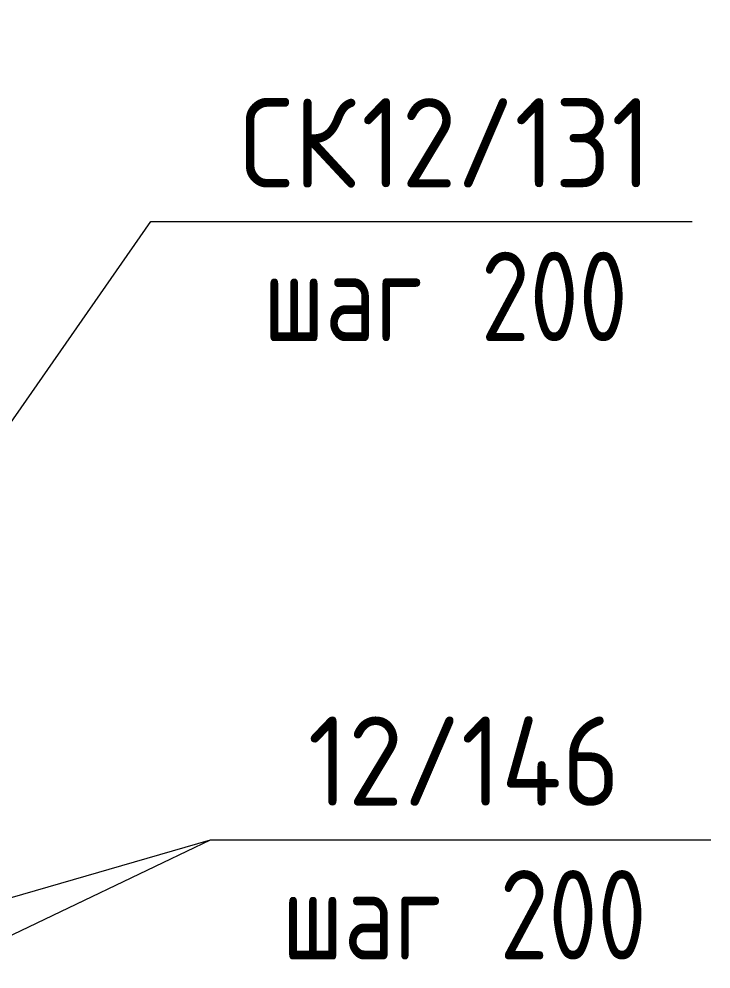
# Model space of a CAD drawing. Header units: millimetres. Extents: x -42469 to 17648, y -5898 to 81170.
# Drawn here: x 3422 to 3906, y -303 to 362 of the extents above; entities that cross this region are included whole.
import ezdxf

# ---------------------------------------------------------------- set-up
doc = ezdxf.new("R2010")
doc.units = ezdxf.units.MM
for name, color, linetype, lineweight in [('AA_Dim', 7, 'Continuous', 9), ('AA_Dim-25', 7, 'Continuous', 9), ('AA_Vinoska', 7, 'Continuous', 9)]:
    doc.layers.add(name, color=color, linetype=linetype, lineweight=lineweight)
doc.styles.add('ISOCPEUR_10', font='isocpeur.ttf', dxfattribs={"width": 0.9, "height": 62.5})
doc.styles.add('ISOCPEUR_11', font='isocpeur.ttf', dxfattribs={"width": 0.8, "height": 62.5})
doc.dimstyles.new('00_Точн_3_знака__прозр__3', dxfattribs={"dimscale": 304.8, "dimtxt": 62.248823, "dimasz": 0.139436, "dimexe": 0.123031, "dimexo": 0.082021, "dimgap": 0.008202, "dimtad": 1, "dimdec": 3, "dimrnd": 0.001, "dimdsep": 46, "dimtxsty": 'ISOCPEUR_10', "dimblk1": 'OBLIQUE', "dimblk2": 'OBLIQUE', "dimsah": 1, "dimcen": 0.09, "dimdle": 0.123031, "dimazin": 0, "dimtfac": 1, "dimtdec": 4, "dimtix": 1, "dimtmove": 1, "dimatfit": 3, "dimfxl": 1, "dimtvp": 1, "dimtolj": 1, "dimtzin": 0, "dimlwd": 18, "dimlwe": 18, "dimarcsym": 2})

# ---------------------------------------------------------------- blocks, each defined once
blk = doc.blocks.new('DIMBLOCK71-1-1 Армирование')
at = {"layer": 'AA_Dim-25', "lineweight": 18}
for p, q in [((3380.9, 331), (3380.9, 517.65)), ((3410.9, 376.2), (3410.9, 517.65)), ((3380.9, 480.15), (3448.4, 480.15)), ((3380.9, 480.15), (3380.9, 331)), ((3423.67, 480.15), (3395.9, 480.15)), ((3410.9, 480.15), (3410.9, 376.2)), ((3631.82, 480.15), (3423.67, 480.15))]:
    blk.add_line(p, q, dxfattribs=at)
at = {"layer": 'AA_Dim-25', "lineweight": 30}
for p, q in [((3380.9, 480.15), (3402.15, 501.4)), ((3410.9, 480.15), (3432.15, 501.4)), ((3380.9, 480.15), (3359.65, 458.9)), ((3410.9, 480.15), (3389.65, 458.9))]:
    blk.add_line(p, q, dxfattribs=at)
at = {"layer": 'AA_Dim-25', "color": 0, "lineweight": 18, "insert": (3448.67, 564.31), "char_height": 62.5, "width": 219.7862, "attachment_point": 1, "line_spacing_factor": 1.149209, "style": 'ISOCPEUR_10'}
blk.add_mtext('з.с.30', dxfattribs=at)
blk = doc.blocks.new('_Oblique')
at = {"color": 0, "linetype": 'ByBlock', "lineweight": -2}
blk.add_line((-0.5, -0.5), (0.5, 0.5), dxfattribs=at)
blk = doc.blocks.new('042_М_Арматуры - Диам длина поз _ Комментарий-3662934-1-1 Армирование')
at = {"layer": 'AA_Vinoska'}
blk.add_line((35634.93, -2802.14), (35984.93, -2802.14), dxfattribs=at)

msp = doc.modelspace()

# ---------------------------------------------------------------- linework, layer by layer
at = {"layer": 'AA_Vinoska'}
for p, q in [((3367.829, 10.1154), (3514.2298, 220.0849)), ((3514.2298, 220.0849), (3542.6321, 220.0849)), ((3244.0655, -302.785), (3555.7733, -212.4771)), ((3379.5273, -296.9587), (3555.7733, -212.4771))]:
    msp.add_line(p, q, dxfattribs=at)

# ---------------------------------------------------------------- block references
for p in [(-32092.2955, 3022.2288), (-32079.1543, 2589.6668), (-32079.1543, 2589.6668)]:
    msp.add_blockref('042_М_Арматуры - Диам длина поз _ Комментарий-3662934-1-1 Армирование', p, dxfattribs=at)

# ---------------------------------------------------------------- texts
at = {"layer": 'AA_Vinoska', "char_height": 62.5, "attachment_point": 1}
for s, insert, width, style in [('СК', (3576.4606, 306.4375), 102.816422, 'ISOCPEUR_10'), ('12/131', (3661.2926, 306.4375), 248.923969, 'ISOCPEUR_10'), (' 200', (3713.0585, 198.9611), 166.751, 'ISOCPEUR_11'), ('шаг', (3592.6731, 198.9611), 145.907125, 'ISOCPEUR_11'), ('12/146', (3623.9143, -126.1245), 268.765734, 'ISOCPEUR_10'), ('12/146', (3623.9143, -126.1245), 268.765734, 'ISOCPEUR_10'), (' 200', (3726.1997, -233.6009), 166.751, 'ISOCPEUR_11'), ('шаг', (3605.8143, -233.6009), 145.907125, 'ISOCPEUR_11')]:
    msp.add_mtext(s, dxfattribs=dict(at, insert=insert, width=width, style=style))

# ---------------------------------------------------------------- dimensions: what is measured, and where the dimension line sits
at = {"layer": 'AA_Dim', "lineweight": 18}
dim = msp.add_linear_dim(base=(3410.8973, 480.1532), p1=(3380.8973, 306), p2=(3410.8973, 401.2021), dimstyle='00_Точн_3_знака__прозр__3', override={"dimpost": 'з.с.<>', "dimfxl": 99.817023}, dxfattribs=at)
dim.commit()
dim.dimension.update_dxf_attribs({"geometry": 'DIMBLOCK71-1-1 Армирование', "text_midpoint": (3558.5622, 522.64), "dimtype": 160})

doc.saveas('drawing.dxf')
